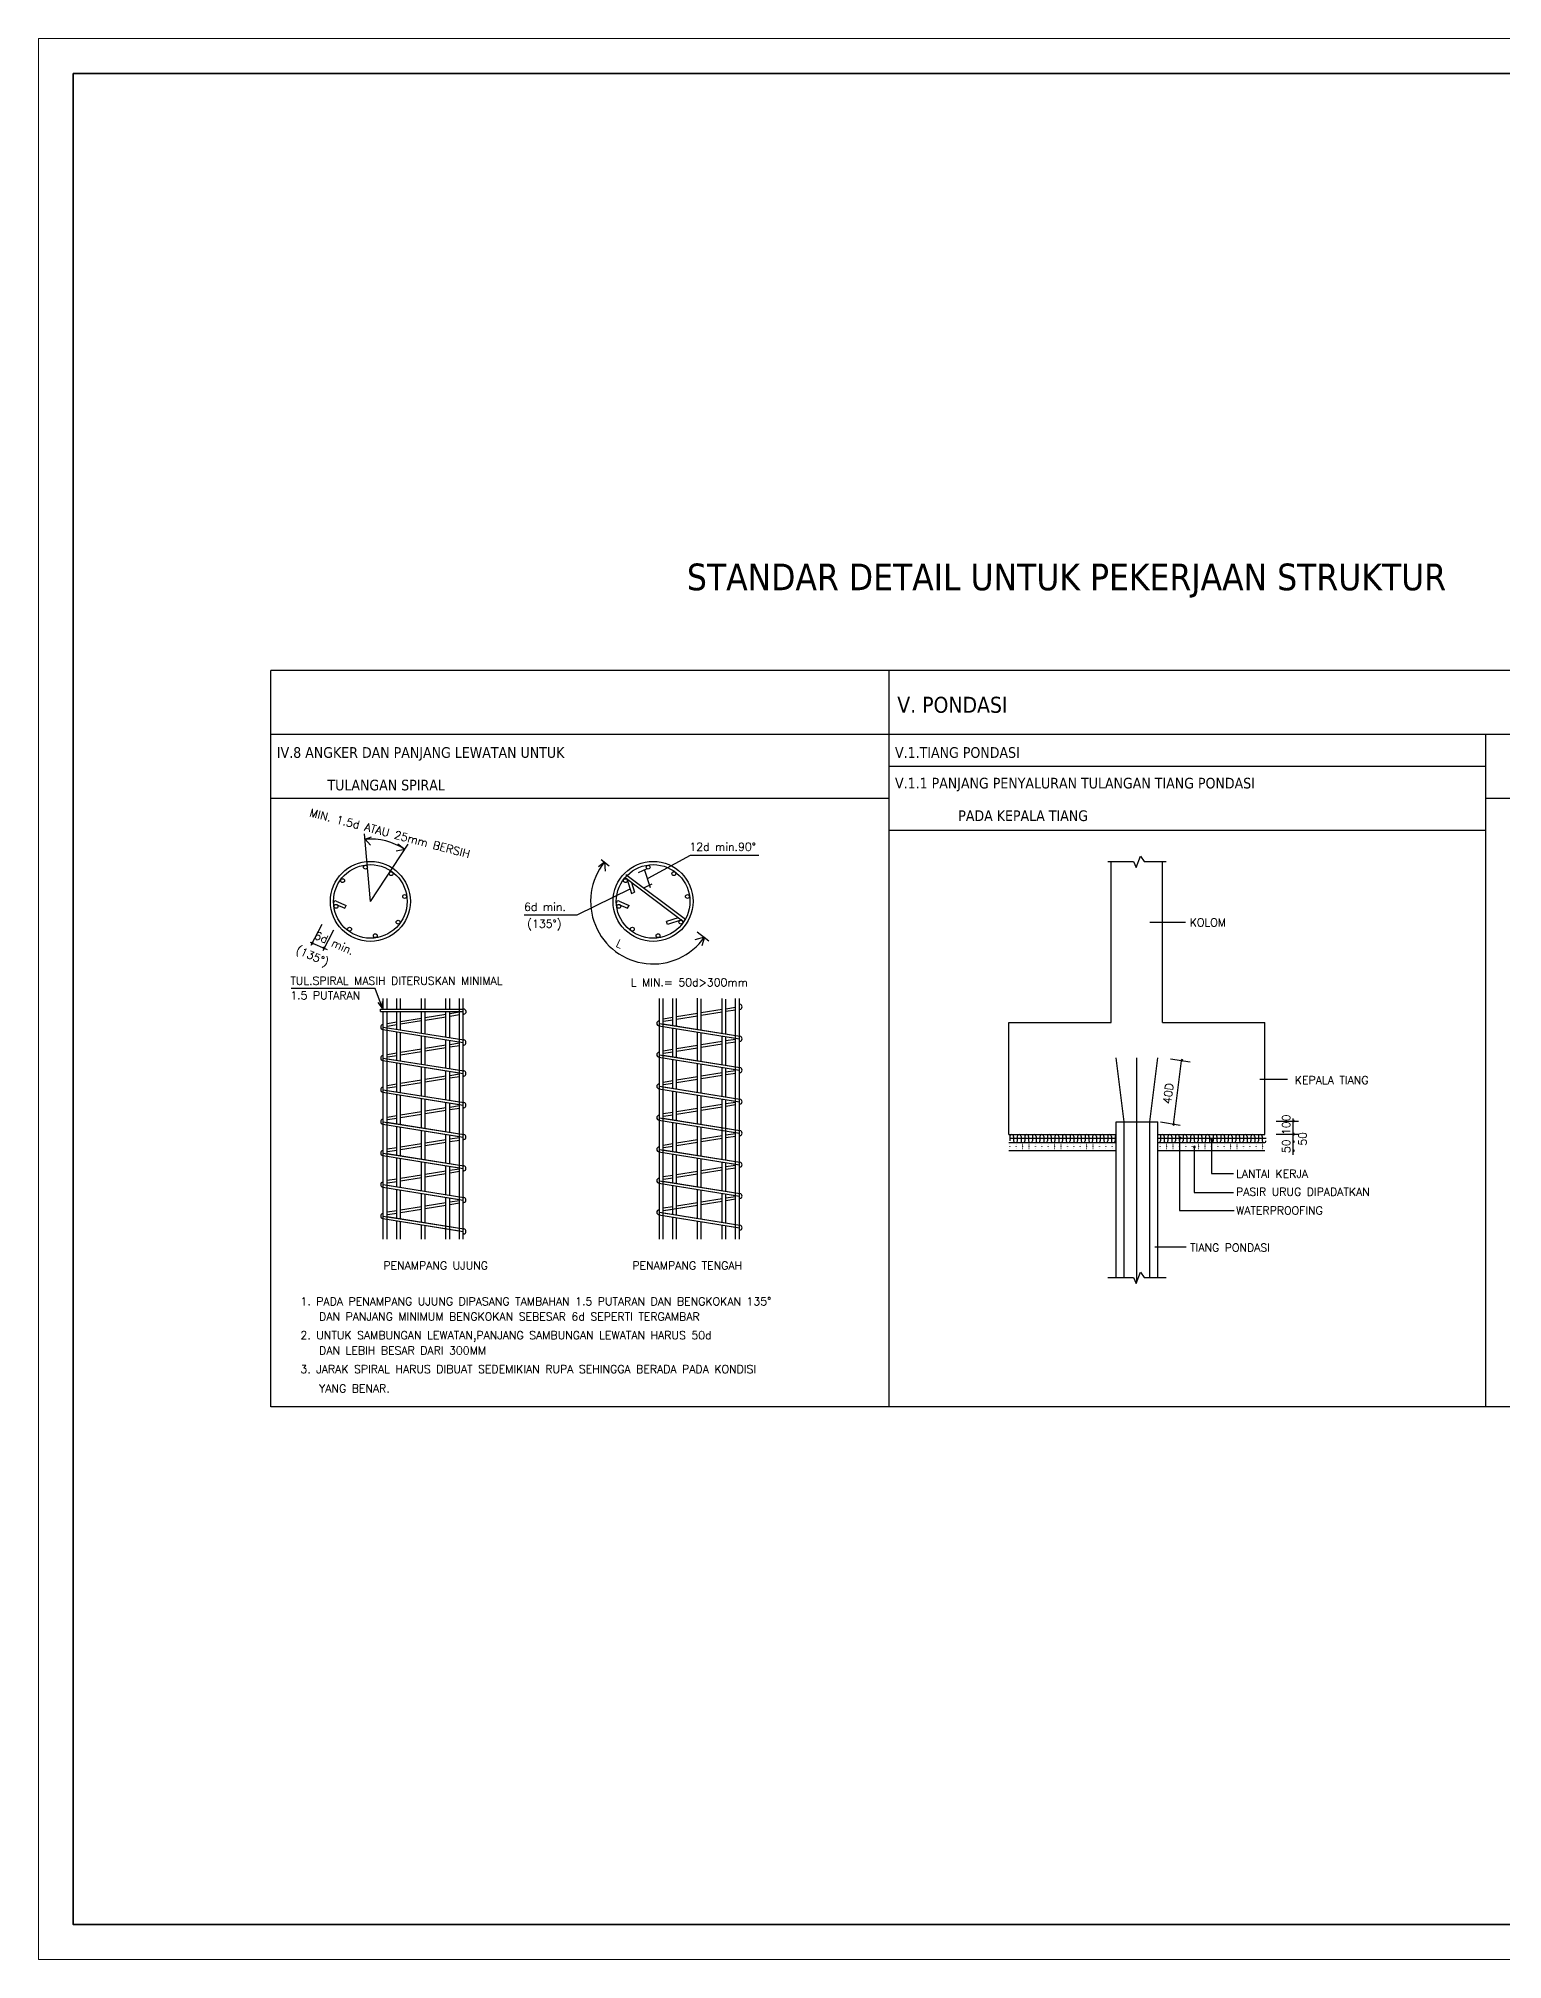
# Model space of a CAD drawing. Header units: inches. Extents: x 266054 to 836293, y -258454 to -102650.
# Drawn here: x 400251 to 421216, y -160905 to -133405 of the extents above; entities that cross this region are included whole.
import ezdxf
from ezdxf.enums import TextEntityAlignment as Align

# ---------------------------------------------------------------- set-up
doc = ezdxf.new("R2010")
doc.units = ezdxf.units.IN
doc.header["$LTSCALE"] = 800
doc.header["$MEASUREMENT"] = 0
doc.layers.add('GRS KOP', color=1, linetype='Continuous', lineweight=35)
doc.layers.add('kop', color=7, linetype='Continuous', lineweight=20)
doc.styles.add('BARU', font='arial.ttf')
doc.styles.add('ROMANC', font='tahoma.ttf', dxfattribs={"height": 2})
doc.styles.add('ROMANS', font='romans.shx', dxfattribs={"width": 0.8, "height": 0.25})
doc.styles.get("Standard").update_dxf_attribs({"font": 'romans.shx'})

# ---------------------------------------------------------------- blocks, each defined once
blk = doc.blocks.new('kop')
at = {"layer": 'GRS KOP'}
blk.add_lwpolyline([(1, 54), (83, 54), (83, 1), (1, 1)], close=True, dxfattribs=at)
at = {"layer": 'kop', "color": 7}
for p, q in [((84, 55), (0, 55)), ((0, 55), (0, 0)), ((0, 0), (84, 0))]:
    blk.add_line(p, q, dxfattribs=at)
at = {"layer": 'kop', "style": 'BARU', "flags": 4}
for p, height in [((73.8, 5.4), 0.35), ((73.8, 4.9), 0.35), ((80.303, 5.382), 0.25), ((80.303, 4.882), 0.25), ((73.8, 4.4), 0.35), ((80.303, 4.382), 0.25)]:
    blk.add_attdef('-', p, '', height=height, dxfattribs=at)
at = {"layer": 'kop', "flags": 4}
for tag, p in [('AR-00', (78.057, 2.648)), ('00', (81.238, 2.647))]:
    blk.add_attdef(tag, text='', height=0.35, dxfattribs=at).set_placement(p, align=Align.MIDDLE)

msp = doc.modelspace()

# ---------------------------------------------------------------- linework, layer by layer
for p, q in [((403580.2, -152991.3), (403580.2, -142452.6)), ((430735, -142452.6), (403580.2, -142452.6)), ((412431.3, -152991.3), (412431.3, -142452.6)), ((430735, -143369), (403580.2, -143369)), ((420975.6, -152991.3), (420975.6, -143369)), ((420975.6, -143827.2), (412431.3, -143827.2)), ((412431.3, -144285.4), (403580.2, -144285.4)), ((430735, -144285.4), (420975.6, -144285.4)), ((420975.6, -144743.6), (412431.3, -144743.6)), ((430735, -152991.3), (403580.2, -152991.3))]:
    msp.add_line(p, q)
at = {"color": 8}
for p, q in [((405003.7, -145757.6), (404921.8, -144790.1)), ((404928.4, -144867.8), (405021.2, -144831)), ((404928.4, -144867.8), (405004.8, -144954.1)), ((405003.7, -145757.6), (405546, -144937.7)), ((405496.3, -145012.8), (405373.8, -145036.1)), ((405496.3, -145012.8), (405398.4, -144937.7)), ((408355.7, -145195.9), (408268.4, -145261.6)), ((408307.9, -145160), (408424.4, -145247.5)), ((408355.7, -145195.9), (408364.5, -145325.8)), ((408983.5, -145426.6), (409586.5, -145094.7)), ((409586.5, -145094.7), (410566.4, -145094.7)), ((408926.1, -145296.1), (409008.9, -145559.1)), ((408727.2, -145577.5), (407958.4, -145954.6)), ((408929.3, -145558.4), (409036.7, -145507.6)), ((407958.4, -145954.6), (407204.6, -145954.6)), ((404157.5, -146385.8), (404313.7, -146083.5)), ((404325.8, -146459.4), (404478.9, -146163.1)), ((409786.3, -146270.7), (409651.2, -146306.4)), ((409682.5, -146192.8), (409852.4, -146320.4)), ((409786.3, -146270.7), (409751.9, -146393.4)), ((416166.3, -146056.4), (416676.9, -146056.4)), ((404143.2, -146339.2), (404384.4, -146444.6)), ((405073.5, -147002.2), (403869, -147002.2)), ((405178, -147287.1), (405073.5, -147002.2)), ((405178, -147287.1), (405114.1, -147205.7)), ((405178, -147287.1), (405178, -147188.2)), ((416460, -148008.8), (416742, -148055.8)), ((416504.5, -148955.7), (416619, -148039.3)), ((417740.6, -148302.3), (418135, -148302.3)), ((416319, -148914), (416601, -148961)), ((417975.6, -148902), (418292.8, -148902)), ((418210.6, -148866.7), (418210.6, -149384.1)), ((414159.9, -149122.7), (414159.9, -149184)), ((414213.9, -149122.7), (414213.9, -149184)), ((414267.7, -149122.7), (414267.7, -149184)), ((414321.7, -149122.7), (414321.7, -149184)), ((414375.5, -149122.7), (414375.5, -149184)), ((414429.5, -149122.7), (414429.5, -149184)), ((414483.3, -149122.7), (414483.3, -149184)), ((414537.3, -149122.7), (414537.3, -149184)), ((414591.1, -149122.7), (414591.1, -149184)), ((414645.2, -149122.7), (414645.2, -149184)), ((414698.9, -149122.7), (414698.9, -149184)), ((414753, -149122.7), (414753, -149184)), ((414806.8, -149122.7), (414806.8, -149184)), ((414860.8, -149122.7), (414860.8, -149184)), ((414914.6, -149122.7), (414914.6, -149184)), ((414968.6, -149122.7), (414968.6, -149184)), ((415022.4, -149122.7), (415022.4, -149184)), ((415076.4, -149122.7), (415076.4, -149184)), ((415130.2, -149122.7), (415130.2, -149184)), ((415184.2, -149122.7), (415184.2, -149184)), ((415238, -149122.7), (415238, -149184)), ((415292, -149122.7), (415292, -149184)), ((415345.8, -149122.7), (415345.8, -149184)), ((415399.8, -149122.7), (415399.8, -149184)), ((415453.6, -149122.7), (415453.6, -149184)), ((415507.6, -149122.7), (415507.6, -149184)), ((415561.4, -149122.7), (415561.4, -149184)), ((415615.5, -149122.7), (415615.5, -149184)), ((415669.3, -149122.7), (415669.3, -149184)), ((416316.3, -149122.7), (416316.3, -149184)), ((416370.3, -149122.7), (416370.3, -149184)), ((416424.3, -149122.7), (416424.3, -149184)), ((416478.3, -149122.7), (416478.3, -149184)), ((416532.3, -149122.7), (416532.3, -149184)), ((416586.3, -149122.7), (416586.3, -149184)), ((416589.6, -149143.8), (416589.6, -150184.1)), ((416640.3, -149122.7), (416640.3, -149184)), ((416694.3, -149122.7), (416694.3, -149184)), ((416748.3, -149122.7), (416748.3, -149184)), ((416800.7, -149278.3), (416800.7, -149924.6)), ((416802.3, -149122.7), (416802.3, -149184)), ((416856.3, -149122.7), (416856.3, -149184)), ((416910.3, -149122.7), (416910.3, -149184)), ((416964.3, -149122.7), (416964.3, -149184)), ((417018.3, -149122.7), (417018.3, -149184)), ((417047.4, -149148.9), (417047.4, -149654.5)), ((417072.3, -149122.7), (417072.3, -149184)), ((417126.3, -149122.7), (417126.3, -149184)), ((417180.3, -149122.7), (417180.3, -149184)), ((417234.3, -149122.7), (417234.3, -149184)), ((417288.3, -149122.7), (417288.3, -149184)), ((417342.3, -149122.7), (417342.3, -149184)), ((417396.3, -149122.7), (417396.3, -149184)), ((417450.3, -149122.7), (417450.3, -149184)), ((417504.2, -149122.7), (417504.2, -149184)), ((417558.3, -149122.7), (417558.3, -149184)), ((417612.2, -149122.7), (417612.2, -149184)), ((417666.3, -149122.7), (417666.3, -149184)), ((417720.2, -149122.7), (417720.2, -149184)), ((417774.3, -149122.7), (417774.3, -149184)), ((417975.6, -149090.1), (418292.8, -149090.1)), ((417047.4, -149654.5), (417364.7, -149654.5)), ((416800.7, -149924.6), (417364.7, -149924.6)), ((416589.6, -150184.1), (417372, -150184.1))]:
    msp.add_line(p, q, dxfattribs=at)
at = {"color": 4}
for p, q in [((415562.6, -145187.5), (415930.1, -145187.5)), ((415613.6, -147492.6), (415613.6, -145185.9)), ((415930.1, -145187.5), (415969.4, -145271.8)), ((415969.4, -145271.8), (416031.2, -145111.7)), ((416031.2, -145111.7), (416081.7, -145187.5)), ((416081.7, -145187.5), (416398.7, -145187.5)), ((416346.8, -147492.6), (416346.8, -145185.9)), ((414147.4, -147492.6), (415613.6, -147492.6)), ((414147.4, -149096.3), (414147.4, -147492.6)), ((416346.8, -147492.6), (417813, -147492.6)), ((417813, -149096.3), (417813, -147492.6)), ((415682.4, -148913), (416278, -148913)), ((415682.4, -151142.5), (415682.4, -148913)), ((416278, -151142.5), (416278, -148913)), ((414147.4, -149096.3), (415689.1, -149096.3)), ((416275.1, -149096.3), (417813, -149096.3))]:
    msp.add_line(p, q, dxfattribs=at)
at = {"color": 5}
for p, q in [((408650.4, -145417.3), (409491.6, -146049.3)), ((408664.3, -145370.5), (409515.4, -146009.9)), ((408676, -145429.9), (408744.1, -145646.2)), ((408845.5, -145344.7), (408967.3, -145286.9)), ((408741.7, -145485.9), (408785.9, -145626.4)), ((408744.1, -145646.2), (408785.9, -145626.4)), ((404512.7, -145800.6), (404637.9, -145855.3)), ((404515.7, -145751.9), (404659, -145814.5)), ((404637.9, -145855.3), (404659, -145814.5)), ((408561.8, -145800.6), (408687, -145855.3)), ((408564.7, -145751.9), (408708.1, -145814.5)), ((408687, -145855.3), (408708.1, -145814.5)), ((409413.2, -145990.4), (409245.7, -146044)), ((409464.2, -146022.2), (409257.7, -146088.3)), ((409257.7, -146088.3), (409245.7, -146044)), ((405150.1, -147335.4), (405150.1, -147298.7)), ((405150.1, -147298.7), (406338.6, -147298.7)), ((405150.1, -147335.4), (406334.1, -147335.4)), ((405188.6, -147298.7), (405188.6, -147147.6)), ((405188.6, -150594), (405188.6, -147335.4)), ((405243.6, -147298.7), (405243.6, -147147.6)), ((405243.6, -150594), (405243.6, -147335.4)), ((405381.1, -147298.7), (405381.1, -147147.6)), ((405381.1, -147587.3), (405381.1, -147335.4)), ((405436.1, -147298.7), (405436.1, -147147.6)), ((405436.1, -147596.1), (405436.1, -147335.4)), ((405733.9, -147298.7), (405733.9, -147147.6)), ((405733.9, -147643.7), (405733.9, -147335.4)), ((405788.9, -147298.7), (405788.9, -147147.6)), ((405788.9, -147652.5), (405788.9, -147335.4)), ((406086.7, -147375.7), (405788.9, -147423.3)), ((406086.7, -147298.7), (406086.7, -147147.6)), ((406086.7, -147700.2), (406086.7, -147335.4)), ((406141.7, -147298.7), (406141.7, -147147.6)), ((406141.7, -147709), (406141.7, -147335.4)), ((406279.2, -147344.9), (406141.7, -147366.9)), ((406279.2, -147382), (406141.7, -147404)), ((406279.2, -150594), (406279.2, -147147.6)), ((406334.1, -150594), (406334.1, -147147.6)), ((406344.4, -147371.6), (406334.1, -147373.2)), ((409142.2, -150594), (409142.2, -147148.7)), ((409197.1, -150594), (409197.1, -147148.7)), ((409334.6, -147534.2), (409334.6, -147148.7)), ((409389.6, -147543), (409389.6, -147148.7)), ((409687.4, -147363.4), (409389.6, -147411.1)), ((409687.4, -147363.4), (409389.6, -147411.1)), ((409687.4, -147590.7), (409687.4, -147143.1)), ((409742.4, -147599.4), (409742.4, -147151.9)), ((410040.2, -147307), (409742.4, -147354.6)), ((410040.2, -147307), (409742.4, -147354.6)), ((410040.2, -147344.1), (409742.4, -147391.7)), ((410040.2, -147344.1), (409742.4, -147391.7)), ((410040.2, -147647.1), (410040.2, -147149.3)), ((410095.2, -147655.9), (410095.2, -147158.1)), ((410232.7, -147276.2), (410095.2, -147298.2)), ((410232.7, -147276.2), (410095.2, -147298.2)), ((410232.7, -147313.3), (410095.2, -147335.3)), ((410232.7, -147313.3), (410095.2, -147335.3)), ((410232.7, -150594), (410232.7, -147148.7)), ((410287.7, -150594), (410287.7, -147148.7)), ((410295.9, -147303.2), (410287.7, -147304.5)), ((410295.9, -147303.2), (410287.7, -147304.5)), ((405188.6, -147519.4), (405182.8, -147520.3)), ((405182.8, -147592.7), (406334.1, -147776.9)), ((405188.6, -147556.5), (406342.4, -147741.1)), ((405381.1, -147488.6), (405243.6, -147510.6)), ((405381.1, -147525.7), (405243.6, -147547.7)), ((405381.1, -147525.7), (405243.6, -147547.7)), ((405381.1, -148031.3), (405381.1, -147624.4)), ((405733.9, -147432.1), (405436.1, -147479.8)), ((405733.9, -147469.2), (405436.1, -147516.9)), ((405436.1, -148040.1), (405436.1, -147633.2)), ((406086.7, -147412.8), (405788.9, -147460.5)), ((409136.4, -147539.6), (410232.7, -147715)), ((409136.4, -147539.6), (410287.7, -147723.8)), ((409142.2, -147503.4), (410295.9, -147688)), ((409334.6, -147419.9), (409197.1, -147441.9)), ((409334.6, -147419.9), (409197.1, -147441.9)), ((409197.1, -147512.2), (410295.9, -147688)), ((409334.6, -147457), (409202.9, -147478)), ((409334.6, -147457), (409202.9, -147478)), ((409334.6, -147982.6), (409334.6, -147571.3)), ((409687.4, -147400.5), (409389.6, -147448.2)), ((409687.4, -147400.5), (409389.6, -147448.2)), ((409389.6, -147991.4), (409389.6, -147580.1)), ((409687.4, -148039.1), (409687.4, -147627.8)), ((409742.4, -148047.9), (409742.4, -147636.6)), ((405381.1, -147930.2), (405243.6, -147952.2)), ((405733.9, -147873.7), (405436.1, -147921.4)), ((405733.9, -147910.9), (405436.1, -147958.5)), ((405733.9, -148087.8), (405733.9, -147680.9)), ((405788.9, -148096.6), (405788.9, -147689.7)), ((406086.7, -147817.3), (405788.9, -147864.9)), ((406086.7, -147854.4), (405788.9, -147902.1)), ((406086.7, -148144.2), (406086.7, -147737.3)), ((406141.7, -148153), (406141.7, -147746.1)), ((406279.2, -147786.5), (406141.7, -147808.5)), ((406279.2, -147823.6), (406141.7, -147845.6)), ((406342.4, -147813.5), (406334.1, -147814.8)), ((409334.6, -147877.1), (409197.1, -147899.1)), ((409334.6, -147877.1), (409197.1, -147899.1)), ((409334.6, -147914.2), (409202.9, -147935.3)), ((409334.6, -147914.2), (409202.9, -147935.3)), ((409687.4, -147820.7), (409389.6, -147868.3)), ((409687.4, -147820.7), (409389.6, -147868.3)), ((409687.4, -147857.8), (409389.6, -147905.4)), ((409687.4, -147857.8), (409389.6, -147905.4)), ((410040.2, -147764.2), (409742.4, -147811.9)), ((410040.2, -147764.2), (409742.4, -147811.9)), ((410040.2, -147801.3), (409742.4, -147849)), ((410040.2, -147801.3), (409742.4, -147849)), ((410040.2, -148095.6), (410040.2, -147684.2)), ((410095.2, -148104.3), (410095.2, -147693)), ((410232.7, -147733.4), (410095.2, -147755.4)), ((410232.7, -147733.4), (410095.2, -147755.4)), ((410232.7, -147770.5), (410095.2, -147792.5)), ((410232.7, -147770.5), (410095.2, -147792.5)), ((410295.9, -147760.4), (410287.7, -147761.7)), ((410295.9, -147760.4), (410287.7, -147761.7)), ((405182.8, -148036.7), (406279.2, -148212.2)), ((405182.8, -148036.7), (406334.1, -148221)), ((405188.6, -148000.5), (406342.4, -148185.2)), ((405243.6, -148009.3), (406342.4, -148185.2)), ((405381.1, -147967.3), (405249.4, -147988.4)), ((405381.1, -148484.2), (405381.1, -148068.5)), ((405436.1, -148493), (405436.1, -148077.3)), ((405733.9, -148540.6), (405733.9, -148124.9)), ((405788.9, -148549.4), (405788.9, -148133.7)), ((406086.7, -148597.1), (406086.7, -148181.4)), ((406141.7, -148605.9), (406141.7, -148190.2)), ((409136.4, -147988.1), (410232.7, -148163.5)), ((409136.4, -147988.1), (410287.7, -148172.3)), ((409142.2, -147951.9), (410295.9, -148136.5)), ((409197.1, -147960.7), (410295.9, -148136.5)), ((409334.6, -148435.5), (409334.6, -148019.8)), ((409389.6, -148444.3), (409389.6, -148028.6)), ((409687.4, -148491.9), (409687.4, -148076.2)), ((409742.4, -148500.7), (409742.4, -148085)), ((410040.2, -148212.6), (409742.4, -148260.3)), ((410040.2, -148212.6), (409742.4, -148260.3)), ((410040.2, -148548.4), (410040.2, -148132.7)), ((410095.2, -148557.2), (410095.2, -148141.5)), ((410232.7, -148181.9), (410095.2, -148203.9)), ((410232.7, -148181.9), (410095.2, -148203.9)), ((410232.7, -148219), (410095.2, -148241)), ((410232.7, -148219), (410095.2, -148241)), ((410295.9, -148208.9), (410287.7, -148210.2)), ((410295.9, -148208.9), (410287.7, -148210.2)), ((415796.9, -148913), (415682.4, -147996.6)), ((415980.2, -151198.8), (415980.2, -147996.6)), ((416163.5, -148913), (416278, -147996.6)), ((405182.8, -148489.6), (406279.2, -148665)), ((405182.8, -148489.6), (406334.1, -148673.8)), ((405188.6, -148453.4), (406342.4, -148638)), ((405381.1, -148374.2), (405243.6, -148396.2)), ((405381.1, -148374.2), (405243.6, -148396.2)), ((405243.6, -148462.2), (406342.4, -148638)), ((405381.1, -148411.4), (405249.4, -148432.4)), ((405381.1, -148411.4), (405249.4, -148432.4)), ((405733.9, -148317.8), (405436.1, -148365.4)), ((405733.9, -148317.8), (405436.1, -148365.4)), ((405733.9, -148354.9), (405436.1, -148402.6)), ((405733.9, -148354.9), (405436.1, -148402.6)), ((406086.7, -148261.3), (405788.9, -148309)), ((406086.7, -148261.3), (405788.9, -148309)), ((406086.7, -148298.5), (405788.9, -148346.1)), ((406086.7, -148298.5), (405788.9, -148346.1)), ((406279.2, -148230.5), (406141.7, -148252.5)), ((406279.2, -148230.5), (406141.7, -148252.5)), ((406279.2, -148267.7), (406141.7, -148289.7)), ((406279.2, -148267.7), (406141.7, -148289.7)), ((406342.4, -148257.5), (406334.1, -148258.9)), ((406342.4, -148257.5), (406334.1, -148258.9)), ((409136.4, -148440.9), (410232.7, -148616.3)), ((409136.4, -148440.9), (410287.7, -148625.1)), ((409142.2, -148404.7), (410295.9, -148589.3)), ((409334.6, -148325.6), (409197.1, -148347.5)), ((409334.6, -148325.6), (409197.1, -148347.5)), ((409197.1, -148413.5), (410295.9, -148589.3)), ((409334.6, -148362.7), (409202.9, -148383.7)), ((409334.6, -148362.7), (409202.9, -148383.7)), ((409334.6, -148884.6), (409334.6, -148472.6)), ((409687.4, -148269.1), (409389.6, -148316.8)), ((409687.4, -148269.1), (409389.6, -148316.8)), ((409687.4, -148306.2), (409389.6, -148353.9)), ((409687.4, -148306.2), (409389.6, -148353.9)), ((409389.6, -148893.4), (409389.6, -148481.4)), ((410040.2, -148249.8), (409742.4, -148297.4)), ((410040.2, -148249.8), (409742.4, -148297.4)), ((405381.1, -148941.4), (405381.1, -148521.3)), ((405436.1, -148950.2), (405436.1, -148530.1)), ((405733.9, -148770.6), (405436.1, -148818.3)), ((405733.9, -148770.6), (405436.1, -148818.3)), ((405733.9, -148997.9), (405733.9, -148577.8)), ((405788.9, -149006.7), (405788.9, -148586.6)), ((406086.7, -148714.2), (405788.9, -148761.8)), ((406086.7, -148714.2), (405788.9, -148761.8)), ((406086.7, -148751.3), (405788.9, -148799)), ((406086.7, -148751.3), (405788.9, -148799)), ((406086.7, -149054.3), (406086.7, -148634.2)), ((406141.7, -149063.1), (406141.7, -148643)), ((406279.2, -148683.4), (406141.7, -148705.4)), ((406279.2, -148683.4), (406141.7, -148705.4)), ((406279.2, -148720.5), (406141.7, -148742.5)), ((406279.2, -148720.5), (406141.7, -148742.5)), ((406342.4, -148710.4), (406334.1, -148711.7)), ((406342.4, -148710.4), (406334.1, -148711.7)), ((409687.4, -148721.9), (409389.6, -148769.6)), ((409687.4, -148721.9), (409389.6, -148769.6)), ((409687.4, -148759.1), (409389.6, -148806.7)), ((409687.4, -148759.1), (409389.6, -148806.7)), ((409687.4, -148941), (409687.4, -148529.1)), ((409742.4, -148949.8), (409742.4, -148537.9)), ((410040.2, -148665.5), (409742.4, -148713.1)), ((410040.2, -148665.5), (409742.4, -148713.1)), ((410040.2, -148702.6), (409742.4, -148750.3)), ((410040.2, -148702.6), (409742.4, -148750.3)), ((410040.2, -149450.3), (410040.2, -148585.5)), ((410095.2, -149459.1), (410095.2, -148594.3)), ((410232.7, -148634.7), (410095.2, -148656.7)), ((410232.7, -148634.7), (410095.2, -148656.7)), ((410232.7, -148671.8), (410095.2, -148693.8)), ((410232.7, -148671.8), (410095.2, -148693.8)), ((410295.9, -148661.7), (410287.7, -148663)), ((410295.9, -148661.7), (410287.7, -148663)), ((405182.8, -148946.8), (406279.2, -149122.2)), ((405182.8, -148946.8), (406334.1, -149131)), ((405188.6, -148910.6), (406342.4, -149095.2)), ((405381.1, -148827.1), (405243.6, -148849.1)), ((405381.1, -148827.1), (405243.6, -148849.1)), ((405243.6, -148919.4), (406342.4, -149095.2)), ((405381.1, -148864.2), (405249.4, -148885.3)), ((405381.1, -148864.2), (405249.4, -148885.3)), ((405381.1, -149389.9), (405381.1, -148978.6)), ((405733.9, -148807.8), (405436.1, -148855.4)), ((405733.9, -148807.8), (405436.1, -148855.4)), ((405436.1, -149398.7), (405436.1, -148987.3)), ((405733.9, -149446.3), (405733.9, -149035)), ((405788.9, -149455.1), (405788.9, -149043.8)), ((409136.4, -148890), (410232.7, -149065.4)), ((409136.4, -148890), (410287.7, -149074.2)), ((409142.2, -148853.8), (410295.9, -149038.4)), ((409334.6, -148778.4), (409197.1, -148800.4)), ((409334.6, -148778.4), (409197.1, -148800.4)), ((409197.1, -148862.6), (410295.9, -149038.4)), ((409334.6, -148815.5), (409202.9, -148836.6)), ((409334.6, -148815.5), (409202.9, -148836.6)), ((409334.6, -149337.4), (409334.6, -148921.7)), ((409389.6, -149346.2), (409389.6, -148930.5)), ((409687.4, -149393.9), (409687.4, -148978.2)), ((409742.4, -149402.7), (409742.4, -148987)), ((415796.9, -151142.5), (415796.9, -148913)), ((416163.5, -151142.5), (416163.5, -148913)), ((405381.1, -149284.3), (405243.6, -149306.3)), ((405381.1, -149284.3), (405243.6, -149306.3)), ((405381.1, -149321.5), (405249.4, -149342.5)), ((405381.1, -149321.5), (405249.4, -149342.5)), ((405733.9, -149227.9), (405436.1, -149275.5)), ((405733.9, -149227.9), (405436.1, -149275.5)), ((405733.9, -149265), (405436.1, -149312.7)), ((405733.9, -149265), (405436.1, -149312.7)), ((406086.7, -149171.4), (405788.9, -149219.1)), ((406086.7, -149171.4), (405788.9, -149219.1)), ((406086.7, -149208.6), (405788.9, -149256.2)), ((406086.7, -149208.6), (405788.9, -149256.2)), ((406086.7, -149502.8), (406086.7, -149091.5)), ((406141.7, -149511.6), (406141.7, -149100.3)), ((406279.2, -149140.6), (406141.7, -149162.6)), ((406279.2, -149140.6), (406141.7, -149162.6)), ((406279.2, -149177.8), (406141.7, -149199.8)), ((406279.2, -149177.8), (406141.7, -149199.8)), ((406342.4, -149167.6), (406334.1, -149169)), ((406342.4, -149167.6), (406334.1, -149169)), ((409142.2, -149306.6), (410295.9, -149491.3)), ((409334.6, -149227.5), (409197.1, -149249.5)), ((409334.6, -149227.5), (409197.1, -149249.5)), ((409197.1, -149315.4), (410295.9, -149491.3)), ((409334.6, -149264.6), (409202.9, -149285.7)), ((409334.6, -149264.6), (409202.9, -149285.7)), ((409687.4, -149171), (409389.6, -149218.7)), ((409687.4, -149171), (409389.6, -149218.7)), ((409687.4, -149208.2), (409389.6, -149255.8)), ((409687.4, -149208.2), (409389.6, -149255.8)), ((410040.2, -149114.6), (409742.4, -149162.2)), ((410040.2, -149114.6), (409742.4, -149162.2)), ((410040.2, -149151.7), (409742.4, -149199.4)), ((410040.2, -149151.7), (409742.4, -149199.4)), ((410232.7, -149083.8), (410095.2, -149105.8)), ((410232.7, -149083.8), (410095.2, -149105.8)), ((410232.7, -149120.9), (410095.2, -149142.9)), ((410232.7, -149120.9), (410095.2, -149142.9)), ((410295.9, -149110.8), (410287.7, -149112.1)), ((410295.9, -149110.8), (410287.7, -149112.1)), ((405182.8, -149395.3), (406279.2, -149570.7)), ((405182.8, -149395.3), (406334.1, -149579.5)), ((405188.6, -149359.1), (406342.4, -149543.7)), ((405243.6, -149367.9), (406342.4, -149543.7)), ((405381.1, -149842.7), (405381.1, -149427)), ((405436.1, -149851.5), (405436.1, -149435.8)), ((405733.9, -149899.2), (405733.9, -149483.5)), ((405788.9, -149908), (405788.9, -149492.3)), ((406086.7, -149955.6), (406086.7, -149539.9)), ((406141.7, -149964.4), (406141.7, -149548.7)), ((406279.2, -149589.1), (406141.7, -149611.1)), ((406279.2, -149589.1), (406141.7, -149611.1)), ((409136.4, -149342.8), (410232.7, -149518.3)), ((409136.4, -149342.8), (410287.7, -149527.1)), ((409334.6, -149785.9), (409334.6, -149374.6)), ((409389.6, -149794.7), (409389.6, -149383.4)), ((409687.4, -149842.3), (409687.4, -149431)), ((409742.4, -149851.1), (409742.4, -149439.8)), ((410040.2, -149567.4), (409742.4, -149615.1)), ((410040.2, -149567.4), (409742.4, -149615.1)), ((410040.2, -149898.8), (410040.2, -149487.5)), ((410095.2, -149907.6), (410095.2, -149496.3)), ((410232.7, -149536.6), (410095.2, -149558.6)), ((410232.7, -149536.6), (410095.2, -149558.6)), ((410232.7, -149573.8), (410095.2, -149595.8)), ((410232.7, -149573.8), (410095.2, -149595.8)), ((410295.9, -149563.6), (410287.7, -149565)), ((410295.9, -149563.6), (410287.7, -149565)), ((405182.8, -149848.1), (406279.2, -150023.5)), ((405182.8, -149848.1), (406334.1, -150032.3)), ((405188.6, -149811.9), (406342.4, -149996.5)), ((405381.1, -149732.8), (405243.6, -149754.8)), ((405381.1, -149732.8), (405243.6, -149754.8)), ((405243.6, -149820.7), (406342.4, -149996.5)), ((405381.1, -149769.9), (405249.4, -149791)), ((405381.1, -149769.9), (405249.4, -149791)), ((405733.9, -149676.3), (405436.1, -149724)), ((405733.9, -149676.3), (405436.1, -149724)), ((405733.9, -149713.5), (405436.1, -149761.1)), ((405733.9, -149713.5), (405436.1, -149761.1)), ((406086.7, -149619.9), (405788.9, -149667.5)), ((406086.7, -149619.9), (405788.9, -149667.5)), ((406086.7, -149657), (405788.9, -149704.7)), ((406086.7, -149657), (405788.9, -149704.7)), ((406279.2, -149626.2), (406141.7, -149648.2)), ((406279.2, -149626.2), (406141.7, -149648.2)), ((406342.4, -149616.1), (406334.1, -149617.4)), ((406342.4, -149616.1), (406334.1, -149617.4)), ((409136.4, -149791.3), (410232.7, -149966.7)), ((409136.4, -149791.3), (410287.7, -149975.5)), ((409142.2, -149755.1), (410295.9, -149939.7)), ((409334.6, -149680.3), (409197.1, -149702.3)), ((409334.6, -149680.3), (409197.1, -149702.3)), ((409197.1, -149763.9), (410295.9, -149939.7)), ((409334.6, -149717.5), (409202.9, -149738.5)), ((409334.6, -149717.5), (409202.9, -149738.5)), ((409334.6, -150238.3), (409334.6, -149823)), ((409687.4, -149623.9), (409389.6, -149671.5)), ((409687.4, -149623.9), (409389.6, -149671.5)), ((409687.4, -149661), (409389.6, -149708.7)), ((409687.4, -149661), (409389.6, -149708.7)), ((409389.6, -150247.1), (409389.6, -149831.8)), ((410040.2, -149604.6), (409742.4, -149652.2)), ((410040.2, -149604.6), (409742.4, -149652.2)), ((405381.1, -150291.8), (405381.1, -149879.8)), ((405436.1, -150300.6), (405436.1, -149888.6)), ((405733.9, -150129.2), (405436.1, -150176.8)), ((405733.9, -150129.2), (405436.1, -150176.8)), ((405733.9, -150348.3), (405733.9, -149936.3)), ((405788.9, -150357.1), (405788.9, -149945.1)), ((406086.7, -150072.7), (405788.9, -150120.4)), ((406086.7, -150072.7), (405788.9, -150120.4)), ((406086.7, -150109.8), (405788.9, -150157.5)), ((406086.7, -150109.8), (405788.9, -150157.5)), ((406086.7, -150594), (406086.7, -149992.8)), ((406141.7, -150594), (406141.7, -150001.5)), ((406279.2, -150041.9), (406141.7, -150063.9)), ((406279.2, -150041.9), (406141.7, -150063.9)), ((406279.2, -150079.1), (406141.7, -150101.1)), ((406279.2, -150079.1), (406141.7, -150101.1)), ((406342.4, -150068.9), (406334.1, -150070.3)), ((406342.4, -150068.9), (406334.1, -150070.3)), ((409334.6, -150128.8), (409197.1, -150150.8)), ((409334.6, -150128.8), (409197.1, -150150.8)), ((409687.4, -150109.5), (409202.9, -150187)), ((409687.4, -150072.3), (409389.6, -150120)), ((409687.4, -150072.3), (409389.6, -150120)), ((409687.4, -150109.5), (409389.6, -150157.1)), ((409687.4, -150294.7), (409687.4, -149879.5)), ((409742.4, -150303.5), (409742.4, -149888.3)), ((410040.2, -150015.9), (409742.4, -150063.5)), ((410040.2, -150015.9), (409742.4, -150063.5)), ((410040.2, -150053), (409742.4, -150100.7)), ((410040.2, -150053), (409742.4, -150100.7)), ((410040.2, -150351.2), (410040.2, -149935.9)), ((410095.2, -150360), (410095.2, -149944.7)), ((410232.7, -149985.1), (410095.2, -150007.1)), ((410232.7, -149985.1), (410095.2, -150007.1)), ((410232.7, -150022.2), (410095.2, -150044.2)), ((410232.7, -150022.2), (410095.2, -150044.2)), ((410295.9, -150012.1), (410287.7, -150013.4)), ((410295.9, -150012.1), (410287.7, -150013.4)), ((405182.8, -150297.2), (406279.2, -150472.6)), ((405182.8, -150297.2), (406334.1, -150481.4)), ((405188.6, -150261), (406342.4, -150445.6)), ((405381.1, -150185.6), (405243.6, -150207.6)), ((405381.1, -150185.6), (405243.6, -150207.6)), ((405243.6, -150269.8), (406342.4, -150445.6)), ((405381.1, -150222.8), (405249.4, -150243.8)), ((405381.1, -150222.8), (405249.4, -150243.8)), ((405381.1, -150594), (405381.1, -150328.9)), ((405733.9, -150166.3), (405436.1, -150214)), ((405733.9, -150166.3), (405436.1, -150214)), ((405436.1, -150594), (405436.1, -150337.7)), ((405733.9, -150594), (405733.9, -150385.4)), ((405788.9, -150594), (405788.9, -150394.2)), ((409136.4, -150243.7), (410232.7, -150419.1)), ((409136.4, -150243.7), (410287.7, -150427.9)), ((409142.2, -150207.5), (410295.9, -150392.1)), ((409197.1, -150216.3), (410295.9, -150392.1)), ((409334.6, -150165.9), (409202.9, -150187)), ((409334.6, -150594), (409334.6, -150275.4)), ((409389.6, -150594), (409389.6, -150284.2)), ((409687.4, -150594), (409687.4, -150331.9)), ((409742.4, -150594), (409742.4, -150340.7)), ((410040.2, -150594), (410040.2, -150388.3)), ((410095.2, -150594), (410095.2, -150397.1)), ((410295.9, -150464.5), (410287.7, -150465.8)), ((410295.9, -150464.5), (410287.7, -150465.8))]:
    msp.add_line(p, q, dxfattribs=at)
at = {"color": 2}
for p, q in [((414147.4, -149210.9), (415682.4, -149210.9)), ((414156.6, -149144.3), (415682.4, -149144.3)), ((416278, -149144.3), (417832.8, -149144.3)), ((416278, -149210.9), (417813, -149210.9)), ((414147.4, -149325.4), (415682.4, -149325.4)), ((416278, -149325.4), (417813, -149325.4))]:
    msp.add_line(p, q, dxfattribs=at)
at = {"color": 7}
for p, q in [((406342.4, -150518), (406334.1, -150519.4)), ((406342.4, -150518), (406334.1, -150519.4)), ((416236.8, -150701), (416683.2, -150701)), ((415562.6, -151142.5), (415930.1, -151142.5)), ((415930.1, -151142.5), (415969.4, -151226.7)), ((415969.4, -151226.7), (416031.2, -151066.6)), ((416031.2, -151066.6), (416081.7, -151142.5)), ((416081.7, -151142.5), (416398.7, -151142.5))]:
    msp.add_line(p, q, dxfattribs=at)
at = {"color": 5}
for centre, radius in [((405003.7, -145757.6), 572.8), ((409052.8, -145757.6), 572.8), ((405003.7, -145757.6), 526.9), ((404606.7, -145460.2), 27.5), ((404933.2, -145266.6), 27.5), ((405301.1, -145360.5), 27.5), ((409052.8, -145757.6), 526.9), ((408655.7, -145460.2), 27.5), ((408982.3, -145266.6), 27.5), ((409350.1, -145360.5), 27.5), ((405494.7, -145687.1), 27.5), ((409543.8, -145687.1), 27.5), ((404512.7, -145828.1), 27.5), ((408561.8, -145828.1), 27.5), ((404706.4, -146154.6), 27.5), ((405074.2, -146248.6), 27.5), ((405400.8, -146054.9), 27.5), ((408755.4, -146154.6), 27.5), ((409123.3, -146248.6), 27.5), ((409449.8, -146054.9), 27.5)]:
    msp.add_circle(centre, radius, dxfattribs=at)
at = {"color": 8}
for centre, radius, start, end in [((405003.7, -145757.6), 893, 56.52008, 94.83889), ((409052.8, -145757.6), 895.2, 141.13838, 325.02354), ((404174.8, -146354.9), 11.5, 0, 180), ((404174.8, -146354.9), 11.5, 180, 0), ((404341.7, -146425.3), 11.5, 0, 180), ((404341.7, -146425.3), 11.5, 180, 0), ((416624.5, -148032.3), 11.5, 0, 180), ((416624.5, -148032.3), 11.5, 180, 0), ((416507, -148949.2), 11.5, 0, 180), ((416507, -148949.2), 11.5, 180, 0), ((418222.3, -148902.2), 11.5, 0, 180), ((418222.3, -148902.2), 11.5, 180, 0), ((414160.7, -149236.5), 1.15, 0, 180), ((414160.7, -149236.5), 1.15, 180, 0), ((414160.7, -149263.7), 1.15, 0, 180), ((414160.7, -149263.7), 1.15, 180, 0), ((414160.7, -149295.1), 1.15, 0, 180), ((414160.7, -149295.1), 1.15, 180, 0), ((414186.9, -149122.7), 27, 0, 180), ((414186.9, -149184), 27, 179.99969, 180), ((414240.9, -149184), 27, 180, 0), ((414186.9, -149184), 27, 0, 0.00031), ((414252.3, -149236.5), 1.15, 0, 180), ((414252.3, -149236.5), 1.15, 180, 0), ((414252.3, -149263.7), 1.15, 0, 180), ((414252.3, -149263.7), 1.15, 180, 0), ((414252.3, -149295.1), 1.15, 0, 180), ((414252.3, -149295.1), 1.15, 180, 0), ((414294.7, -149122.7), 27, 0, 180), ((414294.7, -149184), 27, 179.99969, 180), ((414294.7, -149184), 27, 0, 0.00031), ((414348.7, -149184), 27, 180, 0), ((414344, -149236.5), 1.15, 0, 180), ((414344, -149236.5), 1.15, 180, 0), ((414344, -149263.7), 1.15, 0, 180), ((414344, -149263.7), 1.15, 180, 0), ((414344, -149295.1), 1.15, 0, 180), ((414344, -149295.1), 1.15, 180, 0), ((414402.5, -149122.7), 27, 0, 180), ((414402.5, -149184), 27, 179.99969, 180), ((414402.5, -149184), 27, 0, 0.00031), ((414456.5, -149184), 27, 180, 0), ((414435.6, -149236.5), 1.15, 0, 180), ((414435.6, -149236.5), 1.15, 180, 0), ((414435.6, -149263.7), 1.15, 0, 180), ((414435.6, -149263.7), 1.15, 180, 0), ((414435.6, -149295.1), 1.15, 0, 180), ((414435.6, -149295.1), 1.15, 180, 0), ((414510.3, -149122.7), 27, 0, 180), ((414510.3, -149184), 27, 179.99969, 180), ((414527.3, -149236.5), 1.15, 0, 180), ((414527.3, -149236.5), 1.15, 180, 0), ((414527.3, -149263.7), 1.15, 0, 180), ((414527.3, -149263.7), 1.15, 180, 0), ((414527.3, -149295.1), 1.15, 0, 180), ((414527.3, -149295.1), 1.15, 180, 0), ((414510.3, -149184), 27, 0, 0.00031), ((414564.3, -149184), 27, 180, 0), ((414618.1, -149122.7), 27, 0, 180), ((414618.1, -149184), 27, 179.99969, 180), ((414618.9, -149236.5), 1.15, 0, 180), ((414618.9, -149236.5), 1.15, 180, 0), ((414618.9, -149263.7), 1.15, 0, 180), ((414618.9, -149263.7), 1.15, 180, 0), ((414618.9, -149295.1), 1.15, 0, 180), ((414618.9, -149295.1), 1.15, 180, 0), ((414672.1, -149184), 27, 180, 0), ((414618.1, -149184), 27, 0, 0.00031), ((414726, -149122.7), 27, 0, 180), ((414726, -149184), 27, 179.99969, 180), ((414710.6, -149236.5), 1.15, 0, 180), ((414710.6, -149236.5), 1.15, 180, 0), ((414710.6, -149263.7), 1.15, 0, 180), ((414710.6, -149263.7), 1.15, 180, 0), ((414710.6, -149295.1), 1.15, 0, 180), ((414710.6, -149295.1), 1.15, 180, 0), ((414779.9, -149184), 27, 180, 0), ((414726, -149184), 27, 0, 0.00031), ((414802.2, -149236.5), 1.15, 0, 180), ((414802.2, -149236.5), 1.15, 180, 0), ((414802.2, -149263.7), 1.15, 0, 180), ((414802.2, -149263.7), 1.15, 180, 0), ((414802.2, -149295.1), 1.15, 0, 180), ((414802.2, -149295.1), 1.15, 180, 0), ((414833.8, -149122.7), 27, 0, 180), ((414833.8, -149184), 27, 179.99969, 180), ((414887.8, -149184), 27, 180, 0), ((414833.8, -149184), 27, 0, 0.00031), ((414893.8, -149236.5), 1.15, 0, 180), ((414893.8, -149236.5), 1.15, 180, 0), ((414893.8, -149263.7), 1.15, 0, 180), ((414893.8, -149263.7), 1.15, 180, 0), ((414893.8, -149295.1), 1.15, 0, 180), ((414893.8, -149295.1), 1.15, 180, 0), ((414941.6, -149122.7), 27, 0, 180), ((414941.6, -149184), 27, 179.99969, 180), ((414941.6, -149184), 27, 0, 0.00031), ((414995.6, -149184), 27, 180, 0), ((414985.5, -149236.5), 1.15, 0, 180), ((414985.5, -149236.5), 1.15, 180, 0), ((414985.5, -149263.7), 1.15, 0, 180), ((414985.5, -149263.7), 1.15, 180, 0), ((414985.5, -149295.1), 1.15, 0, 180), ((414985.5, -149295.1), 1.15, 180, 0), ((415049.4, -149122.7), 27, 0, 180), ((415049.4, -149184), 27, 179.99969, 180), ((415077.1, -149236.5), 1.15, 0, 180), ((415077.1, -149236.5), 1.15, 180, 0), ((415077.1, -149263.7), 1.15, 0, 180), ((415077.1, -149263.7), 1.15, 180, 0), ((415077.1, -149295.1), 1.15, 0, 180), ((415077.1, -149295.1), 1.15, 180, 0), ((415049.4, -149184), 27, 0, 0.00031), ((415103.4, -149184), 27, 180, 0), ((415157.2, -149122.7), 27, 0, 180), ((415157.2, -149184), 27, 179.99969, 180), ((415168.8, -149236.5), 1.15, 0, 180), ((415168.8, -149236.5), 1.15, 180, 0), ((415168.8, -149263.7), 1.15, 0, 180), ((415168.8, -149263.7), 1.15, 180, 0), ((415168.8, -149295.1), 1.15, 0, 180), ((415168.8, -149295.1), 1.15, 180, 0), ((415157.2, -149184), 27, 0, 0.00031), ((415211.2, -149184), 27, 180, 0), ((415265, -149122.7), 27, 0, 180), ((415265, -149184), 27, 179.99969, 180), ((415260.4, -149236.5), 1.15, 0, 180), ((415260.4, -149236.5), 1.15, 180, 0), ((415260.4, -149263.7), 1.15, 0, 180), ((415260.4, -149263.7), 1.15, 180, 0), ((415260.4, -149295.1), 1.15, 0, 180), ((415260.4, -149295.1), 1.15, 180, 0), ((415319, -149184), 27, 180, 0), ((415265, -149184), 27, 0, 0.00031), ((415372.8, -149122.7), 27, 0, 180), ((415372.8, -149184), 27, 179.99969, 180), ((415352, -149236.5), 1.15, 0, 180), ((415352, -149236.5), 1.15, 180, 0), ((415352, -149263.7), 1.15, 0, 180), ((415352, -149263.7), 1.15, 180, 0), ((415352, -149295.1), 1.15, 0, 180), ((415352, -149295.1), 1.15, 180, 0), ((415372.8, -149184), 27, 0, 0.00031), ((415426.8, -149184), 27, 180, 0), ((415443.7, -149236.5), 1.15, 0, 180), ((415443.7, -149236.5), 1.15, 180, 0), ((415443.7, -149263.7), 1.15, 0, 180), ((415443.7, -149263.7), 1.15, 180, 0), ((415443.7, -149295.1), 1.15, 0, 180), ((415443.7, -149295.1), 1.15, 180, 0), ((415480.6, -149122.7), 27, 0, 180), ((415480.6, -149184), 27, 179.99969, 180), ((415480.6, -149184), 27, 0, 0.00031), ((415534.6, -149184), 27, 180, 0), ((415535.3, -149236.5), 1.15, 0, 180), ((415535.3, -149236.5), 1.15, 180, 0), ((415535.3, -149263.7), 1.15, 0, 180), ((415535.3, -149263.7), 1.15, 180, 0), ((415535.3, -149295.1), 1.15, 0, 180), ((415535.3, -149295.1), 1.15, 180, 0), ((415588.4, -149122.7), 27, 0, 180), ((415588.4, -149184), 27, 179.99969, 180), ((415642.4, -149184), 27, 180, 0), ((415588.4, -149184), 27, 0, 0.00031), ((415627, -149236.5), 1.15, 0, 180), ((415627, -149236.5), 1.15, 180, 0), ((415627, -149263.7), 1.15, 0, 180), ((415627, -149263.7), 1.15, 180, 0), ((415627, -149295.1), 1.15, 0, 180), ((415627, -149295.1), 1.15, 180, 0), ((415696.3, -149122.7), 27, 120.95124, 180), ((415696.3, -149184), 27, 179.99969, 180), ((416289.3, -149184), 27, 245.35219, 0), ((416314.3, -149236.5), 1.15, 0, 180), ((416314.3, -149236.5), 1.15, 180, 0), ((416314.3, -149263.7), 1.15, 0, 180), ((416314.3, -149263.7), 1.15, 180, 0), ((416314.3, -149295.1), 1.15, 0, 180), ((416314.3, -149295.1), 1.15, 180, 0), ((416343.3, -149122.7), 27, 0, 180), ((416343.3, -149184), 27, 179.99969, 180), ((416397.3, -149184), 27, 180, 0), ((416343.3, -149184), 27, 0, 0.00031), ((416405.9, -149236.5), 1.15, 0, 180), ((416405.9, -149236.5), 1.15, 180, 0), ((416405.9, -149263.7), 1.15, 0, 180), ((416405.9, -149263.7), 1.15, 180, 0), ((416405.9, -149295.1), 1.15, 0, 180), ((416405.9, -149295.1), 1.15, 180, 0), ((416451.3, -149122.7), 27, 0, 180), ((416451.3, -149184), 27, 179.99969, 180), ((416505.3, -149184), 27, 180, 0), ((416451.3, -149184), 27, 0, 0.00031), ((416497.6, -149236.5), 1.15, 0, 180), ((416497.6, -149236.5), 1.15, 180, 0), ((416497.6, -149263.7), 1.15, 0, 180), ((416497.6, -149263.7), 1.15, 180, 0), ((416497.6, -149295.1), 1.15, 0, 180), ((416497.6, -149295.1), 1.15, 180, 0), ((416559.3, -149122.7), 27, 0, 180), ((416559.3, -149184), 27, 179.99969, 180), ((416613.3, -149184), 27, 180, 0), ((416559.3, -149184), 27, 0, 0.00031), ((416589.2, -149236.5), 1.15, 0, 180), ((416589.2, -149236.5), 1.15, 180, 0), ((416589.2, -149263.7), 1.15, 0, 180), ((416589.2, -149263.7), 1.15, 180, 0), ((416589.2, -149295.1), 1.15, 0, 180), ((416589.2, -149295.1), 1.15, 180, 0), ((416600.3, -149143.8), 11.5, 0, 180), ((416600.3, -149143.8), 11.5, 180, 0), ((416667.3, -149122.7), 27, 0, 180), ((416667.3, -149184), 27, 179.99969, 180), ((416680.8, -149236.5), 1.15, 0, 180), ((416680.8, -149236.5), 1.15, 180, 0), ((416680.8, -149263.7), 1.15, 0, 180), ((416680.8, -149263.7), 1.15, 180, 0), ((416680.8, -149295.1), 1.15, 0, 180), ((416680.8, -149295.1), 1.15, 180, 0), ((416721.3, -149184), 27, 180, 0), ((416667.3, -149184), 27, 0, 0.00031), ((416775.3, -149122.7), 27, 0, 180), ((416775.3, -149184), 27, 179.99969, 180), ((416772.5, -149236.5), 1.15, 0, 180), ((416772.5, -149236.5), 1.15, 180, 0), ((416772.5, -149263.7), 1.15, 0, 180), ((416772.5, -149263.7), 1.15, 180, 0), ((416772.5, -149295.1), 1.15, 0, 180), ((416772.5, -149295.1), 1.15, 180, 0), ((416803.9, -149272.5), 11.5, 0, 180), ((416803.9, -149272.5), 11.5, 180, 0), ((416829.3, -149184), 27, 180, 0), ((416775.3, -149184), 27, 0, 0.00031), ((416883.3, -149122.7), 27, 0, 180), ((416883.3, -149184), 27, 179.99969, 180), ((416864.1, -149236.5), 1.15, 0, 180), ((416864.1, -149236.5), 1.15, 180, 0), ((416864.1, -149263.7), 1.15, 0, 180), ((416864.1, -149263.7), 1.15, 180, 0), ((416864.1, -149295.1), 1.15, 0, 180), ((416864.1, -149295.1), 1.15, 180, 0), ((416937.3, -149184), 27, 180, 0), ((416883.3, -149184), 27, 0, 0.00031), ((416955.8, -149236.5), 1.15, 0, 180), ((416955.8, -149236.5), 1.15, 180, 0), ((416955.8, -149263.7), 1.15, 0, 180), ((416955.8, -149263.7), 1.15, 180, 0), ((416955.8, -149295.1), 1.15, 0, 180), ((416955.8, -149295.1), 1.15, 180, 0), ((416991.3, -149122.7), 27, 0, 180), ((416991.3, -149184), 27, 179.99969, 180), ((417045.3, -149184), 27, 180, 0), ((416991.3, -149184), 27, 0, 0.00031), ((417050.4, -149165.2), 11.5, 0, 180), ((417050.4, -149165.2), 11.5, 180, 0), ((417047.4, -149236.5), 1.15, 0, 180), ((417047.4, -149236.5), 1.15, 180, 0), ((417047.4, -149263.7), 1.15, 0, 180), ((417047.4, -149263.7), 1.15, 180, 0), ((417047.4, -149295.1), 1.15, 0, 180), ((417047.4, -149295.1), 1.15, 180, 0), ((417099.3, -149122.7), 27, 0, 180), ((417099.3, -149184), 27, 179.99969, 180), ((417099.3, -149184), 27, 0, 0.00031), ((417153.3, -149184), 27, 180, 0), ((417139, -149236.5), 1.15, 0, 180), ((417139, -149236.5), 1.15, 180, 0), ((417139, -149263.7), 1.15, 0, 180), ((417139, -149263.7), 1.15, 180, 0), ((417139, -149295.1), 1.15, 0, 180), ((417139, -149295.1), 1.15, 180, 0), ((417207.3, -149122.7), 27, 0, 180), ((417207.3, -149184), 27, 179.99969, 180), ((417230.7, -149236.5), 1.15, 0, 180), ((417230.7, -149236.5), 1.15, 180, 0), ((417230.7, -149263.7), 1.15, 0, 180), ((417230.7, -149263.7), 1.15, 180, 0), ((417230.7, -149295.1), 1.15, 0, 180), ((417230.7, -149295.1), 1.15, 180, 0), ((417261.3, -149184), 27, 180, 0), ((417207.3, -149184), 27, 0, 0.00031), ((417315.3, -149122.7), 27, 0, 180), ((417315.3, -149184), 27, 179.99969, 180), ((417322.3, -149236.5), 1.15, 0, 180), ((417322.3, -149236.5), 1.15, 180, 0), ((417322.3, -149263.7), 1.15, 0, 180), ((417322.3, -149263.7), 1.15, 180, 0), ((417322.3, -149295.1), 1.15, 0, 180), ((417322.3, -149295.1), 1.15, 180, 0), ((417369.2, -149184), 27, 180, 0), ((417315.3, -149184), 27, 0, 0.00031), ((417423.3, -149122.7), 27, 0, 180), ((417423.3, -149184), 27, 179.99969, 180), ((417414, -149236.5), 1.15, 0, 180), ((417414, -149236.5), 1.15, 180, 0), ((417414, -149263.7), 1.15, 0, 180), ((417414, -149263.7), 1.15, 180, 0), ((417414, -149295.1), 1.15, 0, 180), ((417414, -149295.1), 1.15, 180, 0), ((417477.2, -149184), 27, 180, 0), ((417423.3, -149184), 27, 0, 0.00031), ((417531.3, -149122.7), 27, 0, 180), ((417531.3, -149184), 27, 179.99969, 180), ((417505.6, -149236.5), 1.15, 0, 180), ((417505.6, -149236.5), 1.15, 180, 0), ((417505.6, -149263.7), 1.15, 0, 180), ((417505.6, -149263.7), 1.15, 180, 0), ((417505.6, -149295.1), 1.15, 0, 180), ((417505.6, -149295.1), 1.15, 180, 0), ((417585.2, -149184), 27, 180, 0), ((417531.3, -149184), 27, 0, 0.00031), ((417597.3, -149236.5), 1.15, 0, 180), ((417597.3, -149236.5), 1.15, 180, 0), ((417597.3, -149263.7), 1.15, 0, 180), ((417597.3, -149263.7), 1.15, 180, 0), ((417597.3, -149295.1), 1.15, 0, 180), ((417597.3, -149295.1), 1.15, 180, 0), ((417639.2, -149122.7), 27, 0, 180), ((417639.2, -149184), 27, 179.99969, 180), ((417693.2, -149184), 27, 180, 0), ((417639.2, -149184), 27, 0, 0.00031), ((417688.9, -149236.5), 1.15, 0, 180), ((417688.9, -149236.5), 1.15, 180, 0), ((417688.9, -149263.7), 1.15, 0, 180), ((417688.9, -149263.7), 1.15, 180, 0), ((417688.9, -149295.1), 1.15, 0, 180), ((417688.9, -149295.1), 1.15, 180, 0), ((417747.2, -149122.7), 27, 0, 180), ((417747.2, -149184), 27, 179.99969, 180), ((417801.2, -149184), 27, 180, 0), ((417747.2, -149184), 27, 0, 0.00031), ((417780.5, -149236.5), 1.15, 0, 180), ((417780.5, -149236.5), 1.15, 180, 0), ((417780.5, -149263.7), 1.15, 0, 180), ((417780.5, -149263.7), 1.15, 180, 0), ((417780.5, -149295.1), 1.15, 0, 180), ((417780.5, -149295.1), 1.15, 180, 0), ((418222.3, -149090.3), 11.5, 0, 180), ((418222.3, -149090.3), 11.5, 180, 0), ((418222.3, -149196.1), 11.5, 0, 180), ((418222.3, -149196.1), 11.5, 180, 0), ((418222.3, -149325.4), 11.5, 0, 180), ((418222.3, -149325.4), 11.5, 180, 0)]:
    msp.add_arc(centre, radius, start, end, dxfattribs=at)
at = {"color": 5}
for centre, radius, start, end in [((404504.7, -145777.1), 27.5, 66.38754, 182.23595), ((408553.7, -145777.1), 27.5, 66.38754, 182.23595), ((406338.6, -147335.4), 36.7, 279.09028, 90), ((410290.2, -147267), 36.7, 279.09028, 80.90972), ((410290.2, -147267), 36.7, 279.09028, 80.90972), ((405188.6, -147556.5), 36.7, 99.09028, 260.90972), ((409142.2, -147503.4), 36.7, 99.09028, 260.90972), ((409142.2, -147503.4), 36.7, 99.09028, 260.90972), ((406336.6, -147777.3), 36.7, 279.09028, 80.90972), ((409142.2, -147951.9), 36.7, 99.09028, 260.90972), ((409142.2, -147951.9), 36.7, 99.09028, 260.90972), ((410290.2, -147724.2), 36.7, 279.09028, 80.90972), ((410290.2, -147724.2), 36.7, 279.09028, 80.90972), ((405188.6, -148000.5), 36.7, 99.09028, 260.90972), ((405188.6, -148000.5), 36.7, 99.09028, 260.90972), ((406336.6, -148221.4), 36.7, 279.09028, 80.90972), ((406336.6, -148221.4), 36.7, 279.09028, 80.90972), ((410290.2, -148172.7), 36.7, 279.09028, 80.90972), ((410290.2, -148172.7), 36.7, 279.09028, 80.90972), ((405188.6, -148453.4), 36.7, 99.09028, 260.90972), ((405188.6, -148453.4), 36.7, 99.09028, 260.90972), ((409142.2, -148404.7), 36.7, 99.09028, 260.90972), ((409142.2, -148404.7), 36.7, 99.09028, 260.90972), ((406336.6, -148674.2), 36.7, 279.09028, 80.90972), ((406336.6, -148674.2), 36.7, 279.09028, 80.90972), ((410290.2, -148625.5), 36.7, 279.09028, 80.90972), ((410290.2, -148625.5), 36.7, 279.09028, 80.90972), ((405188.6, -148910.6), 36.7, 99.09028, 260.90972), ((405188.6, -148910.6), 36.7, 99.09028, 260.90972), ((409142.2, -148853.8), 36.7, 99.09028, 260.90972), ((409142.2, -148853.8), 36.7, 99.09028, 260.90972), ((410290.2, -149074.6), 36.7, 279.09028, 80.90972), ((410290.2, -149074.6), 36.7, 279.09028, 80.90972), ((405188.6, -149359.1), 36.7, 99.09028, 260.90972), ((405188.6, -149359.1), 36.7, 99.09028, 260.90972), ((406336.6, -149131.4), 36.7, 279.09028, 80.90972), ((406336.6, -149131.4), 36.7, 279.09028, 80.90972), ((409142.2, -149306.6), 36.7, 99.09028, 260.90972), ((409142.2, -149306.6), 36.7, 99.09028, 260.90972), ((406336.6, -149579.9), 36.7, 279.09028, 80.90972), ((406336.6, -149579.9), 36.7, 279.09028, 80.90972), ((410290.2, -149527.4), 36.7, 279.09028, 80.90972), ((410290.2, -149527.4), 36.7, 279.09028, 80.90972), ((405188.6, -149811.9), 36.7, 99.09028, 260.90972), ((405188.6, -149811.9), 36.7, 99.09028, 260.90972), ((409142.2, -149755.1), 36.7, 99.09028, 260.90972), ((409142.2, -149755.1), 36.7, 99.09028, 260.90972), ((406336.6, -150032.7), 36.7, 279.09028, 80.90972), ((406336.6, -150032.7), 36.7, 279.09028, 80.90972), ((410290.2, -149975.9), 36.7, 279.09028, 80.90972), ((410290.2, -149975.9), 36.7, 279.09028, 80.90972), ((405188.6, -150261), 36.7, 99.09028, 260.90972), ((405188.6, -150261), 36.7, 99.09028, 260.90972), ((409142.2, -150207.5), 36.7, 99.09028, 260.90972), ((409142.2, -150207.5), 36.7, 99.09028, 260.90972), ((410290.2, -150428.3), 36.7, 279.09028, 80.90972), ((410290.2, -150428.3), 36.7, 279.09028, 80.90972), ((406336.6, -150481.8), 36.7, 279.09028, 80.90972), ((406336.6, -150481.8), 36.7, 279.09028, 80.90972)]:
    msp.add_arc(centre, radius, start, end, dxfattribs=at)

# ---------------------------------------------------------------- block references
at = {"layer": 'kop', "xscale": 500, "yscale": 500, "zscale": 500}
msp.add_blockref('kop', (400250.7, -160904.6), dxfattribs=at)

# ---------------------------------------------------------------- texts
at = {"style": 'ROMANC'}
for s, height, p in [('STANDAR DETAIL UNTUK PEKERJAAN STRUKTUR', 382.024, (409537.1, -141303.9)), ('V. PONDASI', 229.1, (412548.4, -143057.3)), ('IV.8 ANGKER DAN PANJANG LEWATAN UNTUK', 152.81, (403665.1, -143702.5)), ('V.1.TIANG PONDASI', 152.81, (412516.2, -143702.5)), ('TULANGAN SPIRAL', 152.81, (404389.6, -144168.5)), ('V.1.1 PANJANG PENYALURAN TULANGAN TIANG PONDASI', 152.81, (412516.2, -144141)), ('PADA KEPALA TIANG', 152.81, (413421.8, -144607))]:
    msp.add_text(s, height=height, dxfattribs=at).set_placement(p)
at = {"color": 7, "style": 'ROMANS'}
for s, height, rotation, p in [('MIN. 1.5d ATAU 25mm BERSIH', 114.552, 345.28214, (404125.1, -144536.5)), ('6d min.', 114.55, 336.30347, (404189.2, -146285.7)), ('(135%%D)', 114.55, 336.30347, (403926.8, -146490.8)), ('L', 114.6, 336.30347, (408509.8, -146400.3)), ('40D', 114.55, 82.40107, (416467, -148663.5)), ('100', 114.55, 90, (418174.9, -149101.9)), ('50', 114.55, 90, (418174.9, -149360.5)), ('50', 114.55, 90, (418409.9, -149254.7))]:
    msp.add_text(s, height=height, rotation=rotation, dxfattribs=at).set_placement(p)
for s, height, p in [('12d min.90%%d', 114.552, (409571.6, -145032.7)), ('6d min.', 114.55, (407204.7, -145892.7)), ('(135%%d)', 114.55, (407249.9, -146134.1)), ('KOLOM', 114.55, (416735.6, -146115.2)), ('TUL.SPIRAL MASIH DITERUSKAN MINIMAL', 114.552, (403857.9, -146950.7)), ('1.5 PUTARAN', 114.552, (403857.9, -147160)), ('L MIN.= 50d>300mm', 114.552, (408731.5, -146973.9)), ('KEPALA TIANG', 114.552, (418240.8, -148372.8)), ('LANTAI KERJA', 114.552, (417399.9, -149713.3)), ('PASIR URUG DIPADATKAN', 114.552, (417399.9, -149971.6)), ('WATERPROOFING', 114.552, (417399.9, -150239.7)), ('TIANG PONDASI', 114.552, (416742, -150770.9)), ('PENAMPANG UJUNG', 114.552, (405190.1, -151027.1)), ('PENAMPANG TENGAH', 114.552, (408755.7, -151027.1)), ('1. PADA PENAMPANG UJUNG DIPASANG TAMBAHAN 1.5 PUTARAN DAN BENGKOKAN 135%%D', 114.552, (404003.5, -151539.7)), ('DAN PANJANG MINIMUM BENGKOKAN SEBESAR 6d SEPERTI TERGAMBAR', 114.552, (404270.3, -151758)), ('2. UNTUK SAMBUNGAN LEWATAN,PANJANG SAMBUNGAN LEWATAN HARUS 50d', 114.552, (404003.5, -152024.9)), ('DAN LEBIH BESAR DARI 300MM', 114.552, (404270.3, -152243.3)), ('3. JARAK SPIRAL HARUS DIBUAT SEDEMIKIAN RUPA SEHINGGA BERADA PADA KONDISI', 114.552, (404003.5, -152510.2)), ('YANG BENAR.', 114.552, (404270.3, -152787))]:
    msp.add_text(s, height=height, dxfattribs=at).set_placement(p)

doc.saveas('drawing.dxf')
